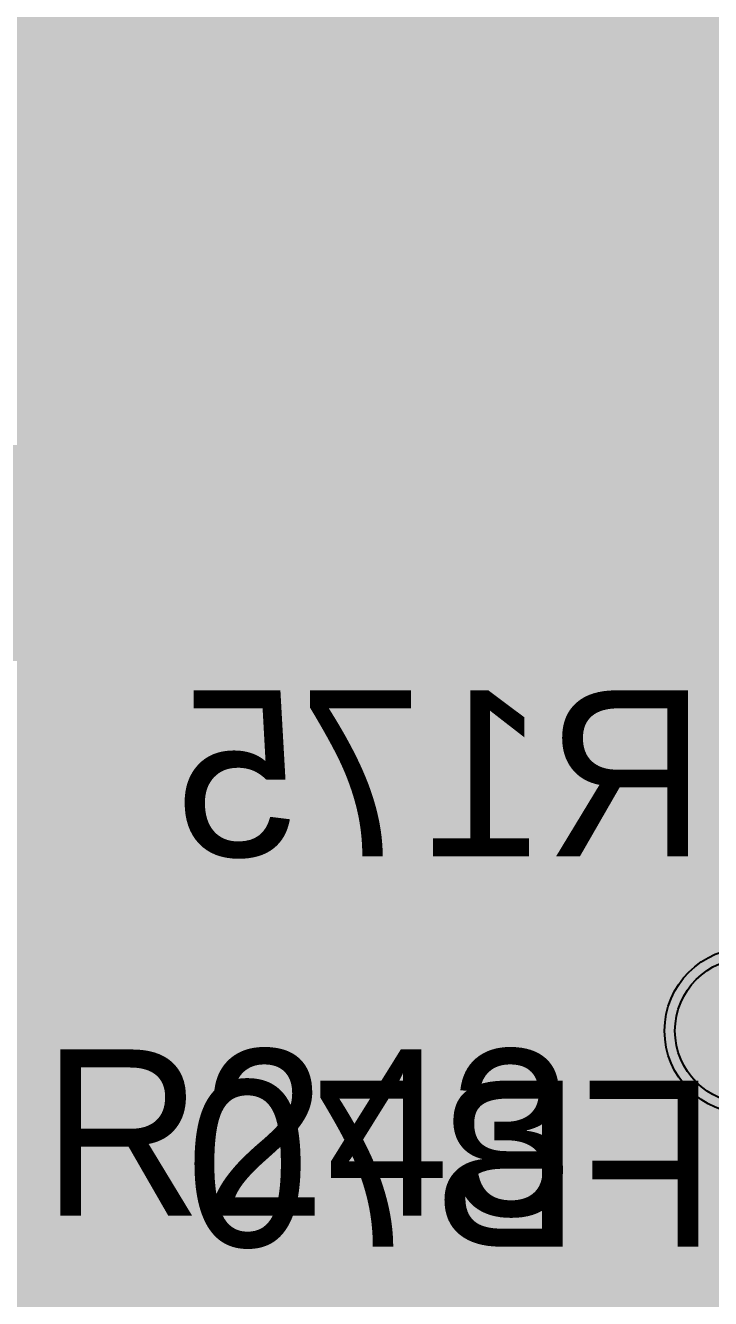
# Model space of a CAD drawing. Extents: x -28 to 199, y -61 to 255.
# Drawn here: x 43.12 to 46.42, y 125.01 to 131.14 of the extents above; entities that cross this region are included whole.
import ezdxf
from ezdxf.enums import TextEntityAlignment as Align

# ---------------------------------------------------------------- set-up
doc = ezdxf.new("R2010")
doc.units = 0
doc.header["$MEASUREMENT"] = 0
for name, color, linetype in [('ASSEMBLY_PART_NUMBERS_BTM', 191, 'CONTINUOUS'), ('ASSEMBLY_PART_NUMBERS_TOP', 102, 'CONTINUOUS'), ('DRILL_DRAWING', 21, 'CONTINUOUS'), ('GENERATED_SILKSCREEN_BTM', 255, 'CONTINUOUS'), ('GENERATED_SILKSCREEN_TOP', 140, 'CONTINUOUS'), ('PLANE_SHAPES_LAYER_2', 230, 'CONTINUOUS'), ('PLANE_SHAPES_LAYER_3', 81, 'CONTINUOUS'), ('SILKSCREEN_REF_DES_BTM', 211, 'CONTINUOUS'), ('SILKSCREEN_REF_DES_TOP', 150, 'CONTINUOUS'), ('TRACES_LAYER_3', 81, 'CONTINUOUS'), ('TRACES_LAYER_BOTTOM', 10, 'CONTINUOUS'), ('TRACES_LAYER_TOP', 150, 'CONTINUOUS'), ('VIA_PADS_LAYER_2', 230, 'CONTINUOUS'), ('VIA_PADS_LAYER_3', 81, 'CONTINUOUS'), ('VIA_PADS_LAYER_BOTTOM', 10, 'CONTINUOUS'), ('VIA_PADS_LAYER_TOP', 150, 'CONTINUOUS')]:
    doc.layers.add(name, color=color, linetype=linetype)
doc.styles.add('VERIBEST_GERBER_0', font='txt')

msp = doc.modelspace()

# ---------------------------------------------------------------- hatches: boundary and pattern name
at = {"layer": 'PLANE_SHAPES_LAYER_2'}
h = msp.add_hatch(color=256, dxfattribs=at)
h.paths.add_polyline_path([(169.5, 129.25), (149.5, 129.25), (142.25, 122), (142.25, 90.5), (147.5, 90.5), (147.5, 80), (154, 80), (154, 69.25), (131.75, 69.25), (131.75, 73.25), (121.25, 73.25), (121.25, 81), (110.5, 81), (110.5, 125.75), (106.5, 125.75), (106.5, 128.75), (93.5, 128.75), (93.5, 120.25), (91.75, 120.25), (91.75, 121.5), (80, 121.5), (80, 118.25), (73.25, 118.25), (73.25, 124.5), (67.5, 124.5), (67.5, 128), (57.75, 128), (57.75, 120.25), (55.25, 120.25), (55.25, 121.5), (47.5, 121.5), (47.5, 119), (35, 119), (35, 134.75), (32.75, 134.75), (32.75, 159.75), (29.25, 159.75), (29.25, 175.25), (22.5, 175.25), (22.5, 195.25), (17.25, 195.25), (17.25, 198), (22.5, 198), (22.5, 216.5), (40.25, 216.5), (40.25, 235.5), (54.5, 235.5), (54.5, 254), (87.25, 254), (87.25, 236.25), (86.25, 236.25), (86.25, 228.75), (81, 228.75), (81, 218.75), (95.25, 218.75), (95.25, 194.5), (87, 194.5), (87, 172), (131.1, 172), (131.1, 208.75), (115.5, 208.75), (115.5, 213.75), (106.75, 213.75), (106.75, 218.75), (110.25, 222.25), (110.25, 226.25), (142.5, 226.25), (142.5, 221.5), (160.5, 221.5), (160.5, 240.75), (169.5, 240.75)])
h.paths.add_polyline_path([(35.5, 149.5), (41.75, 149.5), (41.75, 152), (39.25, 152), (39.25, 154), (37.75, 154), (37.75, 152), (35.5, 152)], flags=16)
h.paths.add_polyline_path([(37.5, 125.75), (37.5, 128.75), (42.75, 128.75), (42.75, 125.75)], flags=16)
h.paths.add_polyline_path([(52, 127.75), (52, 130.75), (54.25, 130.75), (54.25, 127.75)], flags=16)
h.paths.add_polyline_path([(50.75, 219.5), (50.75, 226.5), (71.75, 226.5), (71.75, 219.5)], flags=16)
h.paths.add_polyline_path([(66.5, 150.75), (66.5, 177.5), (72.25, 177.5), (72.25, 150.75)], flags=16)
h.paths.add_polyline_path([(47.25, 185.25), (73, 185.25), (73, 188.25), (70.25, 188.25), (70.25, 191), (47.25, 191)], flags=16)
h.paths.add_polyline_path([(84.5, 208), (84.5, 212.75), (85, 212.75), (85, 208)], flags=16)
h.paths.add_polyline_path([(61.5, 137.25), (87.75, 137.25), (87.75, 140.5), (84.75, 140.5), (84.75, 143), (61.5, 143)], flags=16)
h.paths.add_polyline_path([(88.75, 127), (88.75, 130), (91, 130), (91, 127)], flags=16)
h.paths.add_polyline_path([(85.5, 130.25), (85.5, 132.5), (91, 132.5), (91, 130.25)], flags=16)
h.paths.add_polyline_path([(108.75, 142.25), (135.75, 142.25), (135.75, 145.75), (132.25, 145.75), (132.25, 149), (108.75, 149)], flags=16)
h.paths.add_polyline_path([(114.25, 126.75), (140.75, 126.75), (140.75, 129.75), (137.25, 129.75), (137.25, 133), (114.25, 133)], flags=16)
h.paths.add_polyline_path([(155.25, 180.25), (166.25, 180.25), (166.25, 186.25), (152.25, 186.25), (152.25, 183), (155.25, 183)], flags=16)
at = {"layer": 'PLANE_SHAPES_LAYER_3'}
h = msp.add_hatch(color=256, dxfattribs=at)
h.paths.add_polyline_path([(169.5, 129.25), (149.5, 129.25), (142.25, 122), (142.25, 90.5), (147.5, 90.5), (147.5, 80), (154, 80), (154, 69.25), (131.75, 69.25), (131.75, 73.25), (121.25, 73.25), (121.25, 81), (110.5, 81), (110.5, 125.75), (106.5, 125.75), (106.5, 128.75), (93.5, 128.75), (93.5, 120.25), (91.75, 120.25), (91.75, 121.5), (80, 121.5), (80, 118.25), (73.25, 118.25), (73.25, 124.5), (67.5, 124.5), (67.5, 127.75), (58.25, 127.75), (58.25, 130.25), (88.75, 130.25), (88.75, 127), (91, 127), (91, 132.5), (55, 132.5), (55, 131.25), (52, 131.25), (52, 127.75), (55, 127.75), (55, 127.25), (57.75, 127.25), (57.75, 120.25), (55.25, 120.25), (55.25, 121.5), (47.5, 121.5), (47.5, 119), (35, 119), (35, 134.75), (32.75, 134.75), (32.75, 159.75), (29.25, 159.75), (29.25, 175.25), (22.5, 175.25), (22.5, 195.25), (17.25, 195.25), (17.25, 198), (22.5, 198), (22.5, 216.5), (40.25, 216.5), (40.25, 235.5), (54.5, 235.5), (54.5, 254), (87.25, 254), (87.25, 236.25), (86.25, 236.25), (86.25, 228.75), (81, 228.75), (81, 218.75), (95.25, 218.75), (95.25, 194.5), (87, 194.5), (87, 172), (131.1, 172), (131.1, 208.75), (115.5, 208.75), (115.5, 213.75), (106.75, 213.75), (106.75, 218.75), (110.25, 222.25), (110.25, 226.25), (142.5, 226.25), (142.5, 221.5), (160.5, 221.5), (160.5, 240.75), (169.5, 240.75)])
h.paths.add_polyline_path([(35.5, 149.5), (41.75, 149.5), (41.75, 152), (39.25, 152), (39.25, 154), (37.75, 154), (37.75, 152), (35.5, 152)], flags=16)
h.paths.add_polyline_path([(37.5, 125.75), (37.5, 128.75), (42.75, 128.75), (42.75, 125.75)], flags=16)
h.paths.add_polyline_path([(50.75, 219.5), (50.75, 226.5), (71.75, 226.5), (71.75, 219.5)], flags=16)
h.paths.add_polyline_path([(66.5, 150.75), (66.5, 177.5), (72.25, 177.5), (72.25, 150.75)], flags=16)
h.paths.add_polyline_path([(47.25, 185.25), (73, 185.25), (73, 188.25), (70.25, 188.25), (70.25, 191), (47.25, 191)], flags=16)
h.paths.add_polyline_path([(84.5, 208), (84.5, 212.75), (85, 212.75), (85, 208)], flags=16)
h.paths.add_polyline_path([(61.5, 137.25), (87.75, 137.25), (87.75, 140.5), (84.75, 140.5), (84.75, 143), (61.5, 143)], flags=16)
h.paths.add_polyline_path([(108.75, 142.25), (135.75, 142.25), (135.75, 145.75), (132.25, 145.75), (132.25, 149), (108.75, 149)], flags=16)
h.paths.add_polyline_path([(114.25, 126.75), (140.75, 126.75), (140.75, 129.75), (137.25, 129.75), (137.25, 133), (114.25, 133)], flags=16)
h.paths.add_polyline_path([(155.25, 180.25), (166.25, 180.25), (166.25, 186.25), (152.25, 186.25), (152.25, 183), (155.25, 183)], flags=16)

# ---------------------------------------------------------------- linework, layer by layer
at = {"layer": 'GENERATED_SILKSCREEN_BTM', "const_width": 0.15}
for points in [[(45.4212, 127.1592), (45.4276, 127.1576), (45.4316, 127.1544), (45.4332, 127.1488), (45.434, 127.1424), (45.4332, 127.1368), (45.4316, 127.1312), (45.4276, 127.1272), (45.4212, 127.1264), (45.1092, 127.1264), (45.1036, 127.1272), (45.0988, 127.1312), (45.0964, 127.1368), (45.0956, 127.1424), (45.0964, 127.1488), (45.0988, 127.1544), (45.1036, 127.1576), (45.1092, 127.1592), (45.25, 127.1592), (45.25, 127.9104), (45.2508, 127.916), (45.2532, 127.92), (45.2572, 127.9224), (45.2628, 127.9232), (45.2668, 127.924), (45.2708, 127.924), (45.274, 127.9224), (45.2772, 127.9192), (45.4332, 127.7), (45.4348, 127.6968), (45.4356, 127.6944), (45.4356, 127.6888), (45.4332, 127.684), (45.4292, 127.68), (45.4244, 127.6768), (45.4188, 127.6752), (45.4156, 127.6752), (45.4132, 127.676), (45.4092, 127.6808), (45.2812, 127.86), (45.2812, 127.1592), (45.4212, 127.1592)], [(43.902, 127.6512), (43.9052, 127.6504), (43.9076, 127.6496), (43.9108, 127.648), (44.0196, 127.56), (44.0196, 127.8936), (43.4972, 127.8936), (43.4916, 127.8952), (43.4868, 127.8984), (43.4844, 127.904), (43.4836, 127.9096), (43.4844, 127.916), (43.4868, 127.9208), (43.4916, 127.9248), (43.4972, 127.9264), (44.0372, 127.9264), (44.0428, 127.9248), (44.0476, 127.9208), (44.0516, 127.916), (44.0532, 127.9104), (44.0532, 127.5256), (44.0524, 127.52), (44.05, 127.516), (44.0468, 127.5136), (44.0412, 127.512), (44.038, 127.5104), (44.034, 127.5096), (44.03, 127.5104), (44.0268, 127.5128), (43.8964, 127.6192), (43.638, 127.6192), (43.5132, 127.5176), (43.5132, 127.26), (43.638, 127.16), (43.8964, 127.16), (44.0268, 127.2656), (44.0324, 127.268), (44.0372, 127.268), (44.0428, 127.2648), (44.0468, 127.2608), (44.05, 127.2552), (44.0516, 127.2496), (44.0508, 127.2464), (44.05, 127.244), (44.0484, 127.2416), (44.046, 127.24), (43.9108, 127.1296), (43.9084, 127.128), (43.9052, 127.128), (43.902, 127.1264), (43.6324, 127.1264), (43.6308, 127.1264), (43.6292, 127.1272), (43.6284, 127.1272), (43.6268, 127.128), (43.6252, 127.128), (43.622, 127.1296), (43.4868, 127.24), (43.4844, 127.2424), (43.4836, 127.244), (43.482, 127.2488), (43.4812, 127.252), (43.4812, 127.5256), (43.482, 127.5288), (43.4836, 127.5336), (43.4836, 127.5352), (43.4852, 127.536), (43.486, 127.5376), (43.4868, 127.5392), (43.622, 127.648), (43.626, 127.6496), (43.6292, 127.6504), (43.6324, 127.6512), (43.902, 127.6512)], [(44.698, 127.1504), (44.6996, 127.1448), (44.6988, 127.1392), (44.6956, 127.1344), (44.6908, 127.1312), (44.6852, 127.1296), (44.6796, 127.1288), (44.6748, 127.1304), (44.6708, 127.1352), (44.2396, 127.9024), (44.238, 127.9064), (44.238, 127.9096), (44.238, 127.9128), (44.2396, 127.916), (44.242, 127.9208), (44.2452, 127.924), (44.2492, 127.9256), (44.2532, 127.9264), (44.7932, 127.9264), (44.7988, 127.9248), (44.8036, 127.9208), (44.806, 127.916), (44.8068, 127.9096), (44.806, 127.904), (44.8036, 127.8984), (44.7988, 127.8944), (44.7932, 127.8936), (44.2804, 127.8936), (44.698, 127.1504)], [(45.726, 127.6224), (45.7236, 127.624), (45.7228, 127.628), (45.7212, 127.632), (45.7204, 127.636), (45.7204, 127.8008), (45.7212, 127.8048), (45.7228, 127.8072), (45.7228, 127.8096), (45.7236, 127.8104), (45.7252, 127.8112), (45.726, 127.8128), (45.862, 127.9232), (45.866, 127.9248), (45.8692, 127.9256), (45.8724, 127.9264), (46.2756, 127.9264), (46.2828, 127.9248), (46.2876, 127.9208), (46.2916, 127.916), (46.2932, 127.9104), (46.2932, 127.1424), (46.2916, 127.136), (46.2876, 127.132), (46.2828, 127.1296), (46.2772, 127.1288), (46.2708, 127.1296), (46.2652, 127.132), (46.2612, 127.136), (46.2596, 127.1424), (46.2596, 127.5104), (45.8836, 127.5104), (45.7524, 127.1376), (45.7492, 127.132), (45.7436, 127.1288), (45.738, 127.128), (45.7324, 127.1296), (45.7276, 127.132), (45.7236, 127.136), (45.722, 127.1416), (45.7228, 127.148), (45.854, 127.5208), (45.726, 127.6224)], [(46.2596, 127.8936), (45.8772, 127.8936), (45.7524, 127.7928), (45.7524, 127.644), (45.8772, 127.5424), (46.2596, 127.5424), (46.2596, 127.8936)], [(44.0668, 125.9336), (43.9324, 126.0432), (43.9292, 126.044), (43.9276, 126.0448), (43.926, 126.0456), (43.9228, 126.0464), (43.6532, 126.0464), (43.65, 126.0456), (43.6484, 126.0448), (43.646, 126.044), (43.6428, 126.0432), (43.5084, 125.9336), (43.506, 125.9296), (43.5052, 125.9264), (43.5036, 125.924), (43.5028, 125.9208), (43.5028, 125.372), (43.5036, 125.3696), (43.5052, 125.364), (43.506, 125.3624), (43.5084, 125.3592), (43.6428, 125.2496), (43.646, 125.2488), (43.6484, 125.248), (43.6492, 125.2472), (43.6508, 125.2464), (43.6532, 125.2464), (43.9228, 125.2464), (43.926, 125.2472), (43.9292, 125.248), (43.9324, 125.2496), (44.0668, 125.3592), (44.0692, 125.3608), (44.07, 125.3616), (44.0716, 125.364), (44.0732, 125.3696), (44.074, 125.372), (44.074, 125.9208), (44.0732, 125.924), (44.0716, 125.9264), (44.0708, 125.9296), (44.0668, 125.9336)], [(44.7196, 125.2704), (44.7212, 125.2648), (44.7204, 125.2592), (44.7172, 125.2544), (44.7124, 125.2512), (44.7068, 125.2496), (44.7012, 125.2488), (44.6964, 125.2504), (44.6924, 125.2552), (44.2612, 126.0224), (44.2596, 126.0264), (44.2596, 126.0296), (44.2596, 126.0328), (44.2612, 126.036), (44.2636, 126.0408), (44.2668, 126.044), (44.2708, 126.0456), (44.2748, 126.0464), (44.8148, 126.0464), (44.8204, 126.0448), (44.8252, 126.0408), (44.8276, 126.036), (44.8284, 126.0296), (44.8276, 126.024), (44.8252, 126.0184), (44.8204, 126.0144), (44.8148, 126.0136), (44.302, 126.0136), (44.7196, 125.2704)], [(45.0412, 125.9264), (45.1444, 126.0408), (45.15, 126.0448), (45.1556, 126.0464), (45.5708, 126.0464), (45.5764, 126.0448), (45.5812, 126.0408), (45.5852, 126.036), (45.5868, 126.0304), (45.5868, 125.6808), (45.5868, 125.6784), (45.5868, 125.676), (45.5868, 125.2624), (45.5852, 125.2568), (45.5812, 125.2512), (45.5764, 125.2472), (45.5708, 125.2464), (45.1508, 125.2464), (45.0196, 125.3608), (45.0164, 125.3656), (45.0148, 125.372), (45.0148, 125.5432), (45.1324, 125.676), (45.0484, 125.7432), (45.046, 125.7464), (45.0436, 125.7504), (45.042, 125.7544), (45.0412, 125.7568), (45.0412, 125.9264)], [(43.9684, 125.3192), (43.918, 125.2792), (43.6596, 125.2792), (43.5348, 125.38), (43.5348, 125.9128), (43.582, 125.9504), (43.9684, 125.3192)], [(44.0412, 125.9128), (44.0412, 125.38), (43.994, 125.34), (43.6068, 125.9712), (43.6596, 126.0136), (43.918, 126.0136), (44.0412, 125.9128)], [(45.5532, 126.0136), (45.1636, 126.0136), (45.074, 125.9136), (45.074, 125.7656), (45.1628, 125.6944), (45.5532, 125.6944), (45.5532, 126.0136)], [(45.5532, 125.6616), (45.1644, 125.6616), (45.0468, 125.5296), (45.0468, 125.3792), (45.1628, 125.2792), (45.5532, 125.2792), (45.5532, 125.6616)]]:
    msp.add_lwpolyline(points, dxfattribs=at)
for points in [[(46.285998, 126.013595), (45.786801, 126.013595, -0.0990195133), (45.786799, 126.013595), (45.781199, 126.015195, -0.1119910931), (45.781197, 126.015196), (45.776399, 126.018395, -0.2534505541), (45.776395, 126.018398), (45.773995, 126.023998), (45.773995, 126.023999), (45.773195, 126.029599), (45.773195, 126.029601), (45.773205, 126.029682), (45.773995, 126.036001, -0.1845275527), (45.773997, 126.036004), (45.776395, 126.0408, -0.2360679772), (45.776397, 126.040804), (45.781196, 126.044803, -0.1845275522), (45.781199, 126.044805), (45.786799, 126.046405, -0.0990195136), (45.786801, 126.046405), (46.258951, 126.046405, 7.1803e-06), (46.258958, 126.046395), (45.786801, 126.046395), (45.781202, 126.044795), (45.776403, 126.040796), (45.774005, 126.036), (45.774005, 126.035999), (45.773205, 126.0296), (45.774005, 126.024002), (45.776405, 126.018403), (45.781202, 126.015205), (45.786801, 126.013605), (46.285989, 126.013605, 7.9139e-06), (46.285998, 126.013595)], [(46.342805, 125.262399), (46.341205, 125.256799, -0.1845275527), (46.341203, 125.256796), (46.337204, 125.251997, -0.2360679777), (46.3372, 125.251995), (46.332404, 125.249597, -0.1845275522), (46.332401, 125.249595), (46.326801, 125.248795, -0.0954145725), (46.326799, 125.248795), (46.320401, 125.249595, -0.1454891688), (46.320398, 125.249595), (46.314798, 125.251995, -0.1845275527), (46.314796, 125.251998), (46.310797, 125.256796, -0.1845275527), (46.310795, 125.256799), (46.309195, 125.262399), (46.309195, 125.666395), (45.946801, 125.666395, -0.0990195137), (45.946799, 125.666395), (45.941199, 125.667195, -0.1845275525), (45.941196, 125.667197), (45.936398, 125.671195, -0.2052577021), (45.936395, 125.671198), (45.933995, 125.676798), (45.933995, 125.676799), (45.933195, 125.682399), (45.933195, 125.682401), (45.933995, 125.688001), (45.933995, 125.688002), (45.936395, 125.693602, -0.2052577021), (45.936398, 125.693605), (45.941196, 125.697603, -0.1845275521), (45.941199, 125.697605), (45.946799, 125.699205, -0.0990195137), (45.946801, 125.699205), (46.309195, 125.699205), (46.309195, 125.990069, 8.3189e-06), (46.309205, 125.990059), (46.309205, 125.6992, -0.4142135624), (46.3092, 125.699195), (45.946801, 125.699195), (45.941202, 125.697595), (45.936405, 125.693597), (45.934005, 125.687998), (45.933205, 125.6824), (45.934005, 125.676802), (45.936405, 125.671203), (45.941202, 125.667205), (45.946801, 125.666405), (46.3092, 125.666405, -0.4142135624), (46.309205, 125.6664), (46.309205, 125.262401), (46.310805, 125.256802), (46.314803, 125.252005), (46.320402, 125.249605), (46.3268, 125.248805), (46.332399, 125.249605, -0.0493889889), (46.3324, 125.249605), (46.337196, 125.252003), (46.341195, 125.256802), (46.342795, 125.262401), (46.342795, 125.961665, 7.5331e-06), (46.342805, 125.961657), (46.342805, 125.262399)]]:
    msp.add_lwpolyline(points, format="xyb", dxfattribs=at)
at = {"layer": 'GENERATED_SILKSCREEN_TOP', "const_width": 0.15}
for points in [[(44.557, 131.0348), (44.551, 131.0372), (44.5462, 131.0384), (44.5414, 131.0396), (43.9342, 131.0396), (43.9258, 131.0372), (43.9186, 131.0312), (43.9126, 131.024), (43.9102, 131.0156), (43.9102, 129.8636), (43.9126, 129.854), (43.9186, 129.848), (43.9258, 129.8408), (43.9342, 129.8396), (44.5414, 129.8396), (44.5462, 129.8396), (44.5486, 129.8408), (44.551, 129.842), (44.557, 129.8444), (44.7598, 130.0088), (44.7634, 130.0136), (44.7646, 130.016), (44.767, 130.022), (44.7682, 130.028), (44.7682, 130.8512), (44.767, 130.8572), (44.7646, 130.8608), (44.7646, 130.8644), (44.7634, 130.8656), (44.761, 130.8668), (44.7598, 130.8692), (44.557, 131.0348)], [(43.9606, 130.9904), (44.533, 130.9904), (44.7202, 130.8392), (44.7202, 130.04), (44.533, 129.8888), (43.9606, 129.8888), (43.9606, 130.9904)], [(45.211, 129.8756), (45.2086, 129.8672), (45.2098, 129.8588), (45.2158, 129.8516), (45.2218, 129.8468), (45.2302, 129.8444), (45.2386, 129.8432), (45.2458, 129.8456), (45.2518, 129.8528), (45.8986, 131.0036), (45.901, 131.0096), (45.901, 131.0144), (45.901, 131.0192), (45.8986, 131.024), (45.895, 131.0312), (45.8902, 131.036), (45.8842, 131.0384), (45.8782, 131.0396), (45.0682, 131.0396), (45.0598, 131.0372), (45.0538, 131.0312), (45.049, 131.024), (45.0478, 131.0144), (45.049, 131.006), (45.0538, 130.9976), (45.0598, 130.9916), (45.0682, 130.9904), (45.8374, 130.9904), (45.211, 129.8756)], [(47.0122, 131.0396), (46.2022, 131.0396), (46.1938, 131.0372), (46.1866, 131.0312), (46.1806, 131.024), (46.1782, 131.0156), (46.1782, 130.4384), (46.1794, 130.43), (46.183, 130.424), (46.1878, 130.4204), (46.1962, 130.418), (46.2022, 130.4156), (46.207, 130.4144), (46.213, 130.4156), (46.2178, 130.4192), (46.4134, 130.5788), (46.801, 130.5788)], [(46.405, 130.6268), (46.4002, 130.6256), (46.3966, 130.6244), (46.3918, 130.622), (46.2286, 130.49), (46.2286, 130.9904), (47.0122, 130.9904)], [(46.8094, 130.6268), (46.405, 130.6268)], [(46.801, 129.89), (46.4134, 129.89), (46.2178, 130.0484), (46.2094, 130.052), (46.2022, 130.052), (46.195, 130.0472), (46.1878, 130.0412), (46.183, 130.0328), (46.1818, 130.0244), (46.183, 130.016), (46.189, 130.01), (46.3918, 129.8444), (46.3954, 129.842), (46.4002, 129.842), (46.405, 129.8396), (46.8094, 129.8396)], [(43.22, 128.266), (43.214, 128.27), (43.206, 128.27), (43.199, 128.268), (43.193, 128.263), (43.188, 128.257), (43.186, 128.25), (43.186, 128.242), (43.19, 128.236), (43.324, 128.099), (43.329, 128.096), (43.334, 128.095), (43.337, 128.093), (43.34, 128.093), (43.542, 128.093), (43.547, 128.094), (43.552, 128.097), (43.554, 128.098), (43.555, 128.099), (43.556, 128.1), (43.559, 128.102), (43.659, 128.239), (43.661, 128.243), (43.662, 128.245), (43.663, 128.247), (43.663, 128.25), (43.663, 129.052), (43.879, 129.052), (43.886, 129.054), (43.892, 129.058), (43.895, 129.065), (43.896, 129.072), (43.895, 129.08), (43.892, 129.087), (43.886, 129.092), (43.879, 129.093), (43.373, 129.093), (43.366, 129.092), (43.36, 129.087), (43.357, 129.08), (43.356, 129.072), (43.357, 129.065), (43.36, 129.058), (43.366, 129.054), (43.373, 129.052), (43.623, 129.052), (43.623, 128.257), (43.532, 128.135), (43.349, 128.135), (43.22, 128.266)], [(44.268, 128.123), (44.266, 128.116), (44.267, 128.109), (44.272, 128.103), (44.277, 128.099), (44.284, 128.097), (44.291, 128.096), (44.297, 128.098), (44.302, 128.104), (44.841, 129.063), (44.843, 129.068), (44.843, 129.072), (44.843, 129.076), (44.841, 129.08), (44.838, 129.086), (44.834, 129.09), (44.829, 129.092), (44.824, 129.093), (44.149, 129.093), (44.142, 129.091), (44.137, 129.086), (44.133, 129.08), (44.132, 129.072), (44.133, 129.065), (44.137, 129.058), (44.142, 129.053), (44.149, 129.052), (44.79, 129.052), (44.268, 128.123)], [(44.8752, 125.6876), (45.3056, 126.1164), (45.3056, 125.6876), (44.8752, 125.6876)], [(43.8744, 125.8924), (43.8768, 125.894), (43.8776, 125.898), (43.88, 125.902), (43.88, 125.906), (43.88, 126.0708), (43.88, 126.0748), (43.8776, 126.0772), (43.8776, 126.0796), (43.8768, 126.0804), (43.876, 126.0812), (43.8744, 126.0828), (43.7384, 126.1932), (43.7344, 126.1948), (43.7312, 126.1956), (43.728, 126.1964), (43.3248, 126.1964), (43.3176, 126.1948), (43.3128, 126.1908), (43.3088, 126.186), (43.3072, 126.1804), (43.3072, 125.4124), (43.3088, 125.406), (43.3128, 125.402), (43.3176, 125.3996), (43.3232, 125.3988), (43.3296, 125.3996), (43.3352, 125.402), (43.3392, 125.406), (43.3408, 125.4124), (43.3408, 125.7804), (43.7168, 125.7804), (43.848, 125.4076), (43.8512, 125.402), (43.8568, 125.3988), (43.8632, 125.398), (43.868, 125.3996), (43.8728, 125.402), (43.8768, 125.406), (43.8792, 125.4116), (43.8776, 125.418), (43.7464, 125.7908), (43.8744, 125.8924)], [(43.3408, 126.1636), (43.7232, 126.1636), (43.848, 126.0628), (43.848, 125.914), (43.7232, 125.8124), (43.3408, 125.8124), (43.3408, 126.1636)], [(44.4952, 126.1932), (44.6296, 126.0836), (44.632, 126.0796), (44.6328, 126.0764), (44.6344, 126.074), (44.6352, 126.0708), (44.6352, 125.9612), (44.6344, 125.958), (44.6328, 125.9532), (44.632, 125.9492), (44.6296, 125.9476), (44.0968, 125.5148), (44.0968, 125.4292), (44.6192, 125.4292), (44.6248, 125.4276), (44.6296, 125.4244), (44.632, 125.4188), (44.6328, 125.4124), (44.632, 125.4068), (44.6296, 125.4012), (44.6248, 125.398), (44.6192, 125.3964), (44.08, 125.3964), (44.0736, 125.398), (44.0696, 125.402), (44.0656, 125.406), (44.064, 125.4124), (44.064, 125.522), (44.0648, 125.5244), (44.0664, 125.53), (44.068, 125.5324), (44.0696, 125.534), (44.0712, 125.5356), (44.6032, 125.9692), (44.6032, 126.0628), (44.4784, 126.1636), (44.22, 126.1636), (44.0896, 126.0572), (44.084, 126.0556), (44.0784, 126.0564), (44.0736, 126.0588), (44.0704, 126.0636), (44.0672, 126.0684), (44.0664, 126.074), (44.0664, 126.0772), (44.0672, 126.0796), (44.0712, 126.0836), (44.2056, 126.1932), (44.2088, 126.194), (44.2112, 126.1948), (44.212, 126.1956), (44.2152, 126.1964), (44.4848, 126.1964), (44.488, 126.1956), (44.4888, 126.1956), (44.4896, 126.1948), (44.492, 126.194), (44.4952, 126.1932)], [(45.3056, 125.4124), (45.3064, 125.406), (45.3104, 125.402), (45.316, 125.3996), (45.3216, 125.3988), (45.3272, 125.3996), (45.332, 125.402), (45.336, 125.406), (45.3376, 125.4124), (45.3376, 125.6548), (45.3752, 125.6548), (45.3808, 125.6564), (45.3856, 125.6596), (45.388, 125.6652), (45.3888, 125.6708), (45.388, 125.6772), (45.3856, 125.6828), (45.3808, 125.6868), (45.3752, 125.6876), (45.3376, 125.6876), (45.3376, 126.158), (45.3368, 126.162), (45.3344, 126.1652), (45.3312, 126.1684), (45.3272, 126.1708), (45.3224, 126.1724), (45.3176, 126.1732), (45.3136, 126.1724), (45.3096, 126.1692), (44.824, 125.6836), (44.8208, 125.6788), (44.8192, 125.674), (44.82, 125.6692), (44.8232, 125.6636), (44.8248, 125.6596), (44.828, 125.6572), (44.8312, 125.6556), (44.8352, 125.6548), (45.3056, 125.6548), (45.3056, 125.4124)], [(45.7176, 125.3996), (45.5824, 125.5092), (45.5784, 125.5132), (45.5776, 125.518), (45.5784, 125.5236), (45.5816, 125.5292), (45.5856, 125.5332), (45.5904, 125.5364), (45.596, 125.5372), (45.6016, 125.5356), (45.732, 125.4292), (45.9904, 125.4292), (46.1152, 125.53), (46.1152, 125.6788), (45.992, 125.7804), (45.8592, 125.7804), (45.8528, 125.782), (45.8488, 125.7852), (45.8464, 125.7908), (45.8456, 125.7964), (45.8464, 125.802), (45.8488, 125.8068), (45.8528, 125.8108), (45.8592, 125.8124), (45.992, 125.8124), (46.1152, 125.914), (46.1152, 126.0628), (45.9904, 126.1636), (45.732, 126.1636), (45.6016, 126.0572), (45.596, 126.0556), (45.5904, 126.0564), (45.5856, 126.0588), (45.5816, 126.0636), (45.5784, 126.0684), (45.5776, 126.074), (45.5784, 126.0796), (45.5824, 126.0836), (45.7176, 126.1932), (45.72, 126.194), (45.7224, 126.1948), (45.7232, 126.1956), (45.7264, 126.1964), (45.996, 126.1964), (46, 126.1956), (46.0016, 126.1948), (46.004, 126.194), (46.0064, 126.1932), (46.1416, 126.0836), (46.144, 126.0796), (46.1448, 126.0764), (46.1464, 126.074), (46.1472, 126.0708), (46.1472, 125.906), (46.1464, 125.9036), (46.1448, 125.898), (46.144, 125.894), (46.1416, 125.8924), (46.024, 125.7964), (46.1416, 125.7004), (46.1424, 125.6988), (46.144, 125.6972), (46.1448, 125.6964), (46.1448, 125.6948), (46.1464, 125.6892), (46.1472, 125.6868), (46.1472, 125.522), (46.1464, 125.518), (46.1448, 125.5148), (46.144, 125.5116), (46.1416, 125.5092), (46.0064, 125.3996), (46.0032, 125.398), (46.0024, 125.3972), (46, 125.3972), (45.9992, 125.3964), (45.9984, 125.3964), (45.996, 125.3964), (45.7264, 125.3964), (45.7232, 125.3972), (45.72, 125.398), (45.7176, 125.3996)]]:
    msp.add_lwpolyline(points, dxfattribs=at)
at = {"layer": 'TRACES_LAYER_3', "const_width": 0.5}
for points in [[(38.75, 139.25), (39.563173, 138.436827), (39.563173, 137.879552), (42.960239, 134.482486), (42.960239, 132.089761), (50.55, 124.5)], [(50.55, 123.4), (47.467763, 123.4), (46.004, 124.863763), (46.004, 124.915871), (45.415871, 125.504), (45.363763, 125.504), (39.563173, 131.30459), (39.563173, 132.436827), (38.75, 133.25)]]:
    msp.add_lwpolyline(points, dxfattribs=at)
at = {"layer": 'TRACES_LAYER_BOTTOM'}
for points, const_width in [([(43.6, 136.4), (43.6, 135.65), (43.371404, 135.421404), (43.371404, 130.928992), (45.050396, 129.25), (47.65, 129.25)], 0.5), ([(42.7, 125), (42.75, 124.95), (42.75, 123.15)], 1)]:
    msp.add_lwpolyline(points, dxfattribs=dict(at, const_width=const_width))
at = {"layer": 'TRACES_LAYER_TOP', "const_width": 0.5}
for points in [[(46.6, 126.3), (46.6, 127.089664), (47.010336, 127.5), (47.65, 127.5)], [(47.65, 125.75), (46.823, 125.75), (46.6, 125.973), (46.6, 126.3)]]:
    msp.add_lwpolyline(points, dxfattribs=at)
at = {"layer": 'VIA_PADS_LAYER_2'}
msp.add_circle((46.6, 126.3), 0.4, dxfattribs=at)
at = {"layer": 'VIA_PADS_LAYER_3'}
msp.add_circle((46.6, 126.3), 0.4, dxfattribs=at)
at = {"layer": 'VIA_PADS_LAYER_BOTTOM'}
msp.add_circle((46.6, 126.3), 0.35, dxfattribs=at)
at = {"layer": 'VIA_PADS_LAYER_TOP'}
msp.add_circle((46.6, 126.3), 0.35, dxfattribs=at)

# ---------------------------------------------------------------- texts
at = {"layer": 'ASSEMBLY_PART_NUMBERS_BTM', "style": 'VERIBEST_GERBER_0', "text_generation_flag": 2}
for s, p in [('ERJ-3GEY0R00V', (58, 131.96)), ('MPZ1608S221A_1', (48.5, 128.04)), ('MPZ1608S221A_1', (48.5, 126.71)), ('MURS160-13-F', (59, 126.21))]:
    msp.add_text(s, height=2.032, dxfattribs=at).set_placement(p, align=Align.TOP_LEFT)
at = {"layer": 'ASSEMBLY_PART_NUMBERS_TOP', "style": 'VERIBEST_GERBER_0'}
msp.add_text('ERJ-3GEY0R00V', height=2.032, rotation=270, dxfattribs=at).set_placement((48.29, 141.25), align=Align.TOP_LEFT)
msp.add_text('SPC02SVJN-RC-3POS', height=2.032, dxfattribs=at).set_placement((38.75, 129.79), align=Align.TOP_LEFT)
at = {"layer": 'DRILL_DRAWING', "style": 'VERIBEST_GERBER_0'}
for s, p in [('A', (46.6, 126.3)), ('A', (42.7, 125)), ('T', (45, 124.5))]:
    msp.add_text(s, height=2, dxfattribs=at).set_placement(p, align=Align.MIDDLE_CENTER)
at = {"layer": 'SILKSCREEN_REF_DES_BTM', "style": 'VERIBEST_GERBER_0', "text_generation_flag": 2}
for s, p in [('R175', (46.4, 127.94)), ('FB70', (46.45, 126.06))]:
    msp.add_text(s, height=0.8, dxfattribs=at).set_placement(p, align=Align.TOP_LEFT)
at = {"layer": 'SILKSCREEN_REF_DES_TOP', "style": 'VERIBEST_GERBER_0'}
for s, height, p in [('D75', 1.2, (43.75, 131.06)), ('J7', 1, (43.05, 129.11)), ('R243', 0.8, (43.2, 126.21))]:
    msp.add_text(s, height=height, dxfattribs=at).set_placement(p, align=Align.TOP_LEFT)

doc.saveas('drawing.dxf')
